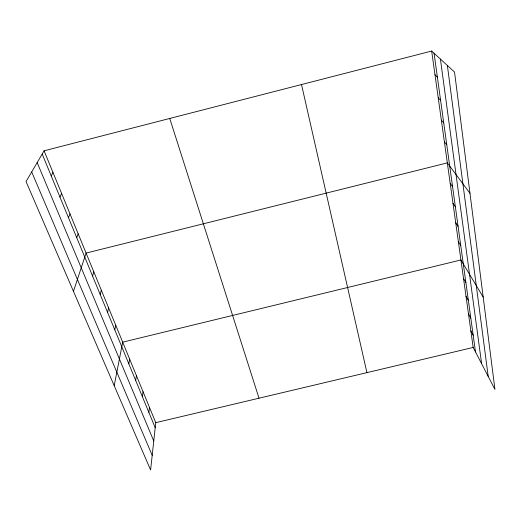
<?xml version="1.0" encoding="UTF-8"?>
<svg xmlns="http://www.w3.org/2000/svg" width="521" height="521" viewBox="0 0 521 521"><rect width="100%" height="100%" fill="white"/><g stroke="black" fill="none" stroke-linecap="round" stroke-linejoin="round"><path stroke-width="0.78" d="M44.083 150.803L155.759 422.668L150.602 469.955L26.05 181.569L44.083 150.803L431.662 51.045L454.54 72.048L494.95 389.447L473.185 347.455L431.662 51.045M148.863 412.365L149.481 407.376M142.357 396.605L143.041 391.694M135.681 380.434L136.43 375.608M128.824 363.84L129.651 359.106M114.203 385.683L122.689 342.154L460.929 259.972L483.188 297.074M114.77 329.806L115.753 325.273M107.567 312.366L108.635 307.937M100.169 294.456L101.321 290.145M92.569 276.045L93.813 271.858M73.461 291.337L86.095 253.076L447.331 162.891L469.981 193.298M76.724 237.674L78.163 233.766M68.459 217.667L70.009 213.91M59.961 197.075L61.615 193.48M51.201 175.877L52.979 172.451M155.759 422.668L473.185 347.455M434.983 74.75L437.386 77.186M438.207 97.759L440.61 100.41M441.339 120.104L443.736 122.949M444.38 141.803L446.777 144.838M450.203 183.392L452.593 186.772M452.996 203.327L455.38 206.863M455.712 222.721L458.089 226.401M458.356 241.594L460.727 245.417M463.514 278.409L465.872 282.48M466.028 296.358L468.379 300.539M468.477 313.837L470.821 318.129M470.86 330.861L473.192 335.257M31.696 171.943L152.197 455.347M37.173 162.598L153.76 441.007M42.188 154.04L155.206 427.728M169.748 118.456L259.015 398.2M301.509 84.545L366.927 372.632M434.065 53.246L475.51 351.942M440.421 59.081L481.619 363.723M447.37 65.464L488.216 376.462"/></g></svg>
